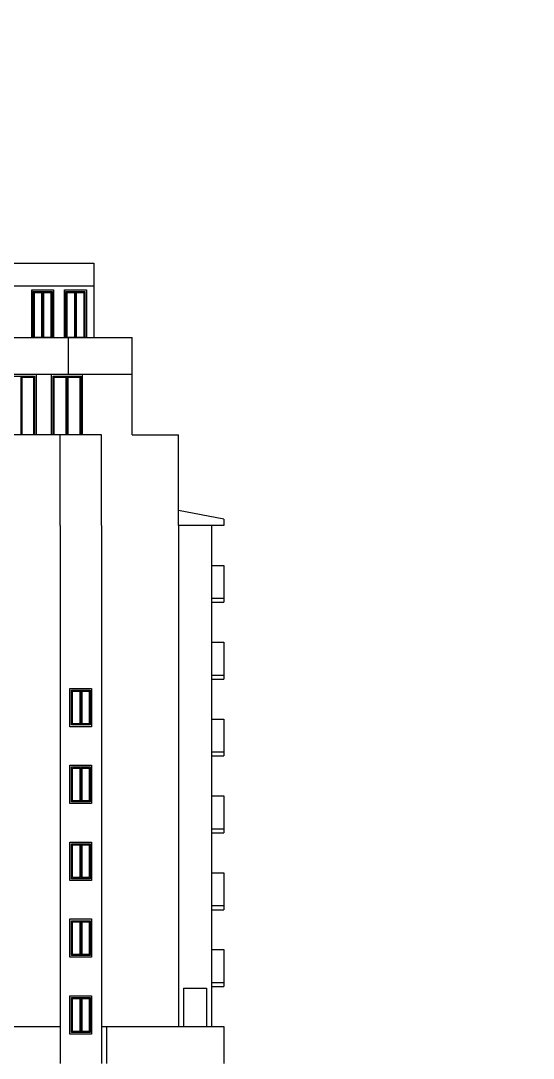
# Model space of a CAD drawing. Header units: inches. Extents: x -634 to 3638, y -6930911 to 5552.
# Drawn here: x 1355.68 to 1374.98, y 3495.48 to 3534.55 of the extents above; entities that cross this region are included whole.
import ezdxf

# ---------------------------------------------------------------- set-up
doc = ezdxf.new("R2010")
doc.units = ezdxf.units.IN
doc.header["$MEASUREMENT"] = 0
doc.linetypes.add('Dashed', pattern=[1128.888893, 564.444447, -564.444447])
for name, color, linetype, lineweight in [('ELEV', 134, 'Continuous', 18), ('фасады', 7, 'Continuous', 30), ('фасады2', 7, 'Continuous', 25)]:
    doc.layers.add(name, color=color, linetype=linetype, lineweight=lineweight)

msp = doc.modelspace()

# ---------------------------------------------------------------- hatches: boundary and pattern name
at = {"layer": 'ELEV', "linetype": 'Continuous'}
h = msp.add_hatch(dxfattribs=at)
h.set_pattern_fill('ANSI31', color=256, scale=0.01044, style=0)
h.set_pattern_definition([(45, (1262.311104, 3366.587935), (-0.02343928418428, 0.02343928418428), [])])
edge = h.paths.add_edge_path()
edge.add_ellipse((1445.78234, 3471.96182), major_axis=(0, 6932302.83262), ratio=0.00000001506, start_angle=89.999976115149, end_angle=270.000023884851)
edge.add_line((1445.67794, 3474.85168), (1445.67794, 3528.48347))
edge.add_line((1445.67794, 3528.48347), (1445.88675, 3528.48347))
edge.add_line((1445.88675, 3528.48347), (1445.88675, 3474.85168))

# ---------------------------------------------------------------- linework, layer by layer
at = {"layer": 'фасады', "color": 7, "ltscale": 100}
for points in [[(1333.93385, 3525.42587), (1358.42484, 3525.42587)], [(1358.71627, 3518.96282), (1342.12456, 3518.96282)], [(1363.32819, 3515.54802), (1361.61114, 3515.54802)]]:
    msp.add_lwpolyline(points, dxfattribs=at)
at = {"layer": 'фасады', "color": 7, "linetype": 'Dashed', "ltscale": 100}
for points in [[(1358.42484, 3525.42587), (1358.42484, 3522.62843)], [(1333.93385, 3524.57699), (1358.42484, 3524.57699)], [(1354.5663, 3522.62843), (1359.8748, 3522.62843)], [(1357.4602, 3522.62843), (1357.4602, 3521.23936)], [(1359.8748, 3518.96282), (1359.8748, 3522.62843)], [(1354.5663, 3521.23936), (1359.8748, 3521.23936)], [(1357.15646, 3515.54802), (1357.15646, 3518.96282)], [(1358.71627, 3515.54802), (1358.71627, 3518.96282)], [(1359.8748, 3518.96282), (1361.61114, 3518.96282)], [(1361.61114, 3515.54802), (1361.61114, 3518.96282)], [(1363.32819, 3515.77953), (1361.61114, 3516.10756)], [(1357.15646, 3515.54802), (1357.15646, 3512.65411)], [(1358.71627, 3515.54802), (1358.71627, 3512.65411)], [(1361.61114, 3515.54802), (1361.61114, 3512.65411)], [(1361.61114, 3515.54802), (1361.61114, 3512.65411)], [(1362.86516, 3515.54802), (1362.86516, 3512.65411)], [(1363.32819, 3515.77953), (1363.32819, 3515.54802)], [(1362.86516, 3514.04319), (1363.32819, 3514.04319)], [(1363.32819, 3514.04319), (1363.32819, 3512.65411)], [(1362.86516, 3512.80846), (1363.32819, 3512.80846)], [(1357.15646, 3512.65411), (1357.15646, 3509.76021)], [(1358.71627, 3512.65411), (1358.71627, 3509.76021)], [(1361.61114, 3512.65411), (1361.61114, 3509.76021)], [(1361.61114, 3512.65411), (1361.61114, 3509.76021)], [(1362.86516, 3512.65411), (1362.86516, 3509.76021)], [(1362.86516, 3512.65411), (1363.32819, 3512.65411)], [(1362.86516, 3511.14928), (1363.32819, 3511.14928)], [(1363.32819, 3511.14928), (1363.32819, 3509.76021)], [(1357.15646, 3509.76021), (1357.15646, 3506.86631)], [(1358.71627, 3509.76021), (1358.71627, 3506.86631)], [(1361.61114, 3509.76021), (1361.61114, 3506.86631)], [(1361.61114, 3509.76021), (1361.61114, 3506.86631)], [(1362.86516, 3509.91455), (1363.32819, 3509.91455)], [(1362.86516, 3509.76021), (1362.86516, 3506.86631)], [(1362.86516, 3509.76021), (1363.32819, 3509.76021)], [(1362.86516, 3509.76021), (1363.32819, 3509.76021)], [(1362.86516, 3508.25538), (1363.32819, 3508.25538)], [(1363.32819, 3508.25538), (1363.32819, 3506.86631)], [(1362.86516, 3507.02065), (1363.32819, 3507.02065)], [(1357.15646, 3506.86631), (1357.15646, 3503.9724)], [(1358.71627, 3506.86631), (1358.71627, 3503.9724)], [(1361.61114, 3506.86631), (1361.61114, 3503.9724)], [(1361.61114, 3506.86631), (1361.61114, 3503.9724)], [(1362.86516, 3506.86631), (1362.86516, 3503.9724)], [(1362.86516, 3506.86631), (1363.32819, 3506.86631)], [(1362.86516, 3505.36148), (1363.32819, 3505.36148)], [(1363.32819, 3505.36148), (1363.32819, 3503.9724)], [(1357.15646, 3503.9724), (1357.15646, 3501.0785)], [(1358.71627, 3503.9724), (1358.71627, 3501.0785)], [(1361.61114, 3503.9724), (1361.61114, 3501.0785)], [(1362.86516, 3504.12675), (1363.32819, 3504.12675)], [(1362.86516, 3503.9724), (1362.86516, 3501.0785)], [(1362.86516, 3503.9724), (1363.32819, 3503.9724)], [(1362.86516, 3502.46758), (1363.32819, 3502.46758)], [(1363.32819, 3502.46758), (1363.32819, 3501.0785)], [(1357.15646, 3501.0785), (1357.15646, 3498.1846)], [(1358.71627, 3501.0785), (1358.71627, 3498.1846)], [(1361.61114, 3501.0785), (1361.61114, 3498.1846)], [(1362.86516, 3501.23284), (1363.32819, 3501.23284)], [(1362.86516, 3501.0785), (1362.86516, 3498.1846)], [(1362.86516, 3501.0785), (1363.32819, 3501.0785)], [(1362.86516, 3499.57367), (1363.32819, 3499.57367)], [(1363.32819, 3499.57367), (1363.32819, 3498.1846)], [(1362.86516, 3498.33894), (1363.32819, 3498.33894)], [(1357.15646, 3498.1846), (1357.15646, 3495.2907)], [(1358.71627, 3498.1846), (1358.71627, 3495.2907)], [(1361.61114, 3498.1846), (1361.61114, 3496.67977)], [(1361.80406, 3498.12672), (1361.80406, 3496.67977)], [(1361.80406, 3498.12672), (1362.67224, 3498.12672)], [(1362.67224, 3498.12672), (1362.67224, 3496.67977)], [(1362.86516, 3498.1846), (1362.86516, 3496.67977)], [(1362.86516, 3498.1846), (1363.32819, 3498.1846)], [(1346.46541, 3496.67977), (1357.15646, 3496.67977)], [(1358.71627, 3496.67977), (1363.32819, 3496.67977)], [(1358.9092, 3496.67977), (1358.9092, 3495.2907)], [(1361.80406, 3496.67977), (1362.67224, 3496.67977)], [(1363.32819, 3496.67977), (1363.32819, 3495.2907)]]:
    msp.add_lwpolyline(points, dxfattribs=at)
at = {"layer": 'фасады2', "color": 7, "ltscale": 100}
for p, q in [((1356.15062, 3522.62843), (1356.15062, 3524.35513)), ((1356.15062, 3524.35513), (1356.8548, 3524.35513)), ((1356.1892, 3522.62843), (1356.1892, 3524.31654)), ((1356.1892, 3524.31654), (1356.46412, 3524.31654)), ((1356.46412, 3524.31654), (1356.46412, 3522.62843)), ((1356.54129, 3522.62843), (1356.54129, 3524.31654)), ((1356.54129, 3524.31654), (1356.81621, 3524.31654)), ((1356.81621, 3524.31654), (1356.81621, 3522.62843)), ((1356.8548, 3524.35513), (1356.8548, 3522.62843)), ((1357.38528, 3522.62843), (1357.38528, 3524.35513)), ((1357.38528, 3524.35513), (1358.08946, 3524.35513)), ((1357.42387, 3522.62843), (1357.42387, 3524.31654)), ((1357.42387, 3524.31654), (1357.69879, 3524.31654)), ((1357.69879, 3524.31654), (1357.69879, 3522.62843)), ((1357.77596, 3522.62843), (1357.77596, 3524.31654)), ((1357.77596, 3524.31654), (1358.05088, 3524.31654)), ((1358.05088, 3524.31654), (1358.05088, 3522.62843)), ((1358.08946, 3524.35513), (1358.08946, 3522.62843)), ((1355.15663, 3521.17184), (1356.19844, 3521.17184)), ((1355.71612, 3521.13325), (1356.15985, 3521.13325)), ((1356.15985, 3521.13325), (1356.15985, 3518.96282)), ((1356.19844, 3521.17184), (1356.19844, 3518.96282)), ((1356.89379, 3518.96282), (1356.89379, 3521.17184)), ((1356.89379, 3521.17184), (1357.93559, 3521.17184)), ((1356.93237, 3518.96282), (1356.93237, 3521.13325)), ((1356.93237, 3521.13325), (1357.3761, 3521.13325)), ((1357.45327, 3521.13325), (1357.89701, 3521.13325)), ((1357.89701, 3521.13325), (1357.89701, 3518.96282)), ((1357.93559, 3521.17184), (1357.93559, 3518.96282)), ((1357.58427, 3508.03352), (1357.58427, 3509.34542)), ((1357.58427, 3509.34542), (1358.28845, 3509.34542)), ((1357.62286, 3508.0721), (1357.62286, 3509.30683)), ((1357.62286, 3509.30683), (1357.89778, 3509.30683)), ((1357.97495, 3509.30683), (1358.24987, 3509.30683)), ((1358.24987, 3509.30683), (1358.24987, 3508.0721)), ((1358.28845, 3509.34542), (1358.28845, 3508.03352)), ((1358.28845, 3508.03352), (1357.58427, 3508.03352)), ((1357.89778, 3508.0721), (1357.62286, 3508.0721)), ((1358.24987, 3508.0721), (1357.97495, 3508.0721)), ((1357.58427, 3505.13961), (1357.58427, 3506.45152)), ((1357.58427, 3506.45152), (1358.28845, 3506.45152)), ((1357.62286, 3505.1782), (1357.62286, 3506.41293)), ((1357.62286, 3506.41293), (1357.89778, 3506.41293)), ((1357.97495, 3506.41293), (1358.24987, 3506.41293)), ((1358.24987, 3506.41293), (1358.24987, 3505.1782)), ((1358.28845, 3506.45152), (1358.28845, 3505.13961)), ((1358.28845, 3505.13961), (1357.58427, 3505.13961)), ((1357.89778, 3505.1782), (1357.62286, 3505.1782)), ((1358.24987, 3505.1782), (1357.97495, 3505.1782)), ((1357.58427, 3502.24571), (1357.58427, 3503.55761)), ((1357.58427, 3503.55761), (1358.28845, 3503.55761)), ((1357.62286, 3502.28429), (1357.62286, 3503.51903)), ((1357.62286, 3503.51903), (1357.89778, 3503.51903)), ((1357.97495, 3503.51903), (1358.24987, 3503.51903)), ((1358.24987, 3503.51903), (1358.24987, 3502.28429)), ((1358.28845, 3503.55761), (1358.28845, 3502.24571)), ((1358.28845, 3502.24571), (1357.58427, 3502.24571)), ((1357.89778, 3502.28429), (1357.62286, 3502.28429)), ((1358.24987, 3502.28429), (1357.97495, 3502.28429)), ((1357.58427, 3499.35181), (1357.58427, 3500.66371)), ((1357.58427, 3500.66371), (1358.28845, 3500.66371)), ((1357.62286, 3499.39039), (1357.62286, 3500.62512)), ((1357.62286, 3500.62512), (1357.89778, 3500.62512)), ((1357.97495, 3500.62512), (1358.24987, 3500.62512)), ((1358.24987, 3500.62512), (1358.24987, 3499.39039)), ((1358.28845, 3500.66371), (1358.28845, 3499.35181)), ((1358.28845, 3499.35181), (1357.58427, 3499.35181)), ((1357.89778, 3499.39039), (1357.62286, 3499.39039)), ((1358.24987, 3499.39039), (1357.97495, 3499.39039)), ((1357.58427, 3496.4579), (1357.58427, 3497.76981)), ((1357.58427, 3497.76981), (1358.28845, 3497.76981)), ((1357.62286, 3496.49649), (1357.62286, 3497.73122)), ((1357.62286, 3497.73122), (1357.89778, 3497.73122)), ((1357.97495, 3497.73122), (1358.24987, 3497.73122)), ((1358.24987, 3497.73122), (1358.24987, 3496.49649)), ((1358.28845, 3497.76981), (1358.28845, 3496.4579)), ((1358.28845, 3496.4579), (1357.58427, 3496.4579)), ((1357.89778, 3496.49649), (1357.62286, 3496.49649)), ((1358.24987, 3496.49649), (1357.97495, 3496.49649))]:
    msp.add_line(p, q, dxfattribs=at)
for points in [[(1356.09274, 3524.42265), (1356.09274, 3522.62843)], [(1356.91268, 3524.42265), (1356.91268, 3522.62843)], [(1357.3274, 3524.42265), (1357.3274, 3522.62843)], [(1358.14734, 3524.42265), (1358.14734, 3522.62843)], [(1357.99347, 3521.23936), (1357.99347, 3518.96282)], [(1357.89778, 3509.30683), (1357.89778, 3508.0721)], [(1357.89778, 3509.30683), (1357.89778, 3508.0721)], [(1357.93636, 3509.34542), (1357.93636, 3508.03352)], [(1357.97495, 3509.30683), (1357.97495, 3508.0721)], [(1357.89778, 3506.41293), (1357.89778, 3505.1782)], [(1357.89778, 3506.41293), (1357.89778, 3505.1782)], [(1357.93636, 3506.45152), (1357.93636, 3505.13961)], [(1357.97495, 3506.41293), (1357.97495, 3505.1782)], [(1357.89778, 3503.51903), (1357.89778, 3502.28429)], [(1357.89778, 3503.51903), (1357.89778, 3502.28429)], [(1357.93636, 3503.55761), (1357.93636, 3502.24571)], [(1357.97495, 3503.51903), (1357.97495, 3502.28429)], [(1357.89778, 3500.62512), (1357.89778, 3499.39039)], [(1357.89778, 3500.62512), (1357.89778, 3499.39039)], [(1357.93636, 3500.66371), (1357.93636, 3499.35181)], [(1357.97495, 3500.62512), (1357.97495, 3499.39039)], [(1357.89778, 3497.73122), (1357.89778, 3496.49649)], [(1357.89778, 3497.73122), (1357.89778, 3496.49649)], [(1357.93636, 3497.76981), (1357.93636, 3496.4579)], [(1357.97495, 3497.73122), (1357.97495, 3496.49649)]]:
    msp.add_lwpolyline(points, dxfattribs=at)
for points in [[(1356.09274, 3524.42265), (1356.91268, 3524.42265), (1356.91268, 3522.62843), (1356.09274, 3522.62843)], [(1357.3274, 3524.42265), (1358.14734, 3524.42265), (1358.14734, 3522.62843), (1357.3274, 3522.62843)], [(1355.09875, 3521.23936), (1356.25632, 3521.23936), (1356.25632, 3518.96282), (1355.09875, 3518.96282)], [(1356.83591, 3521.23936), (1357.99347, 3521.23936), (1357.99347, 3518.96282), (1356.83591, 3518.96282)], [(1357.52639, 3509.41294), (1358.34633, 3509.41294), (1358.34633, 3507.96599), (1357.52639, 3507.96599)], [(1357.52639, 3506.51904), (1358.34633, 3506.51904), (1358.34633, 3505.07209), (1357.52639, 3505.07209)], [(1357.52639, 3503.62514), (1358.34633, 3503.62514), (1358.34633, 3502.17819), (1357.52639, 3502.17819)], [(1357.52639, 3500.73123), (1358.34633, 3500.73123), (1358.34633, 3499.28428), (1357.52639, 3499.28428)], [(1357.52639, 3497.83733), (1358.34633, 3497.83733), (1358.34633, 3496.39038), (1357.52639, 3496.39038)]]:
    msp.add_lwpolyline(points, close=True, dxfattribs=at)
at = {"layer": 'фасады2', "color": 7, "linetype": 'Dashed', "ltscale": 100}
for points in [[(1356.50271, 3524.35513), (1356.50271, 3522.62843)], [(1357.73737, 3524.35513), (1357.73737, 3522.62843)], [(1355.67753, 3521.17184), (1355.67753, 3518.96282)], [(1355.71612, 3521.13325), (1355.71612, 3518.96282)], [(1357.3761, 3521.13325), (1357.3761, 3518.96282)], [(1357.41469, 3521.17184), (1357.41469, 3518.96282)], [(1357.45327, 3521.13325), (1357.45327, 3518.96282)]]:
    msp.add_lwpolyline(points, dxfattribs=at)

doc.saveas('drawing.dxf')
